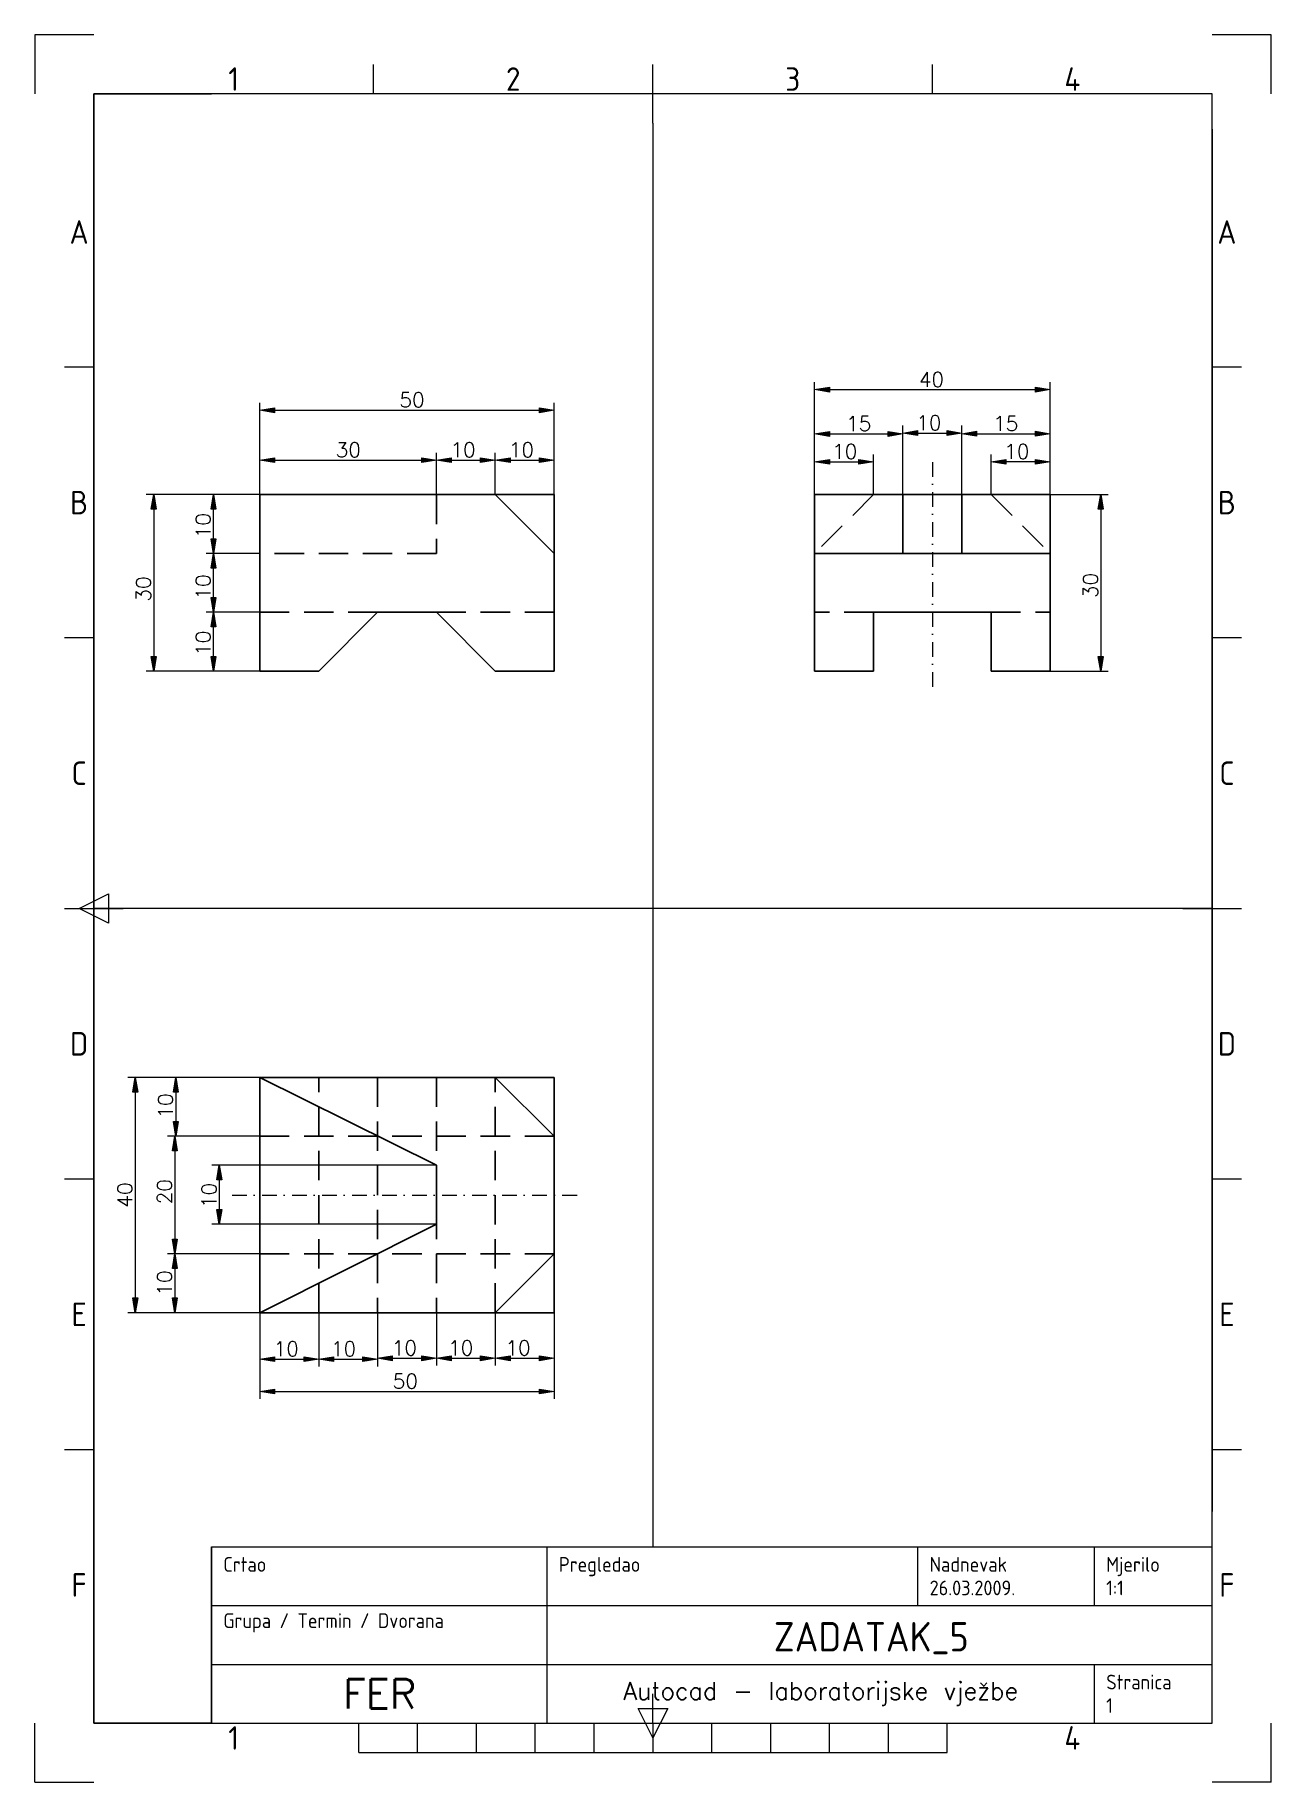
# Model space of a CAD drawing. Header units: inches. Extents: x 0 to 210, y 0 to 297.
import ezdxf
from ezdxf.enums import TextEntityAlignment as Align

# ---------------------------------------------------------------- set-up
doc = ezdxf.new("R2010")
doc.units = ezdxf.units.IN
doc.header["$MEASUREMENT"] = 0
doc.linetypes.add('DASHDOT', pattern=[1, 0.5, -0.25, 0, -0.25])
doc.linetypes.add('HIDDENX2', pattern=[0.75, 0.5, -0.25])
doc.layers.get('0').update_dxf_attribs({"lineweight": 0})
doc.layers.get('Defpoints').update_dxf_attribs({"lineweight": 0})
for name, color, linetype, lineweight in [('FRAME 050', 7, 'Continuous', 0), ('FRAME 070', 7, 'Continuous', 0), ('FRAME 200', 8, 'Continuous', 0), ('kote', 250, 'Continuous', 15), ('nevidlijivi bridovi', 250, 'HIDDENX2', 30), ('pomocne linije', 80, 'Continuous', 15), ('simetrale', 1, 'DASHDOT', 15), ('TEKST SASTAVNICE', 7, 'Continuous', 0), ('vidljiivi bridovi', 250, 'Continuous', 30), ('Viewport', 7, 'Continuous', 0)]:
    doc.layers.add(name, color=color, linetype=linetype, lineweight=lineweight)
doc.styles.add('ISO Proportional', font='')
doc.styles.get("Standard").update_dxf_attribs({"font": ''})
doc.styles.get('ISO Proportional').set_extended_font_data('isocp.shx')
doc.styles.get('Standard').set_extended_font_data('txt.shx')
doc.dimstyles.new('ISO-25', dxfattribs={"dimtxt": 2.5, "dimasz": 2.5, "dimexe": 1.25, "dimexo": 0, "dimgap": 0.5, "dimtad": 1, "dimtoh": 1, "dimdec": 0, "dimzin": 0, "dimdsep": 46, "dimtxsty": 'Standard', "dimblk": 'VDDIM_DEFAULT', "dimcen": 0.09, "dimadec": 0, "dimazin": 0, "dimtfac": 1, "dimtdec": 0, "dimtix": 1, "dimtmove": 0, "dimatfit": 3, "dimfxl": 1, "dimtolj": 1, "dimtzin": 0, "dimarcsym": 0})

# ---------------------------------------------------------------- blocks, each defined once
blk = doc.blocks.new('VDDIM_DEFAULT')
at = {"linetype": 'Continuous'}
blk.add_hatch(color=0, dxfattribs=at).paths.add_polyline_path([(0, 0), (-1, -0.1665), (-1, 0.1665)], flags=0)
at = {"color": 0, "linetype": 'Continuous'}
blk.add_lwpolyline([(0, 0), (-1, -0.1665), (-1, 0.1665), (0, 0)], dxfattribs=at)
blk = doc.blocks.new('*D5')
at = {"layer": 'Defpoints', "color": 0}
for p in [(38.21, 79.79), (48.21, 79.79), (48.21, 71.89)]:
    blk.add_point(p, dxfattribs=at)
at = {"layer": 'kote', "color": 0, "lineweight": -2}
for p, q in [((38.21, 79.79), (38.21, 70.64)), ((48.21, 79.79), (48.21, 70.64)), ((40.71, 71.89), (45.71, 71.89))]:
    blk.add_line(p, q, dxfattribs=at)
at = {"layer": 'kote', "color": 0, "lineweight": -2, "xscale": 2.5, "yscale": 2.5, "zscale": 2.5, "rotation": 180}
blk.add_blockref('VDDIM_DEFAULT', (38.21, 71.89), dxfattribs=at)
at = {"layer": 'kote', "color": 0, "lineweight": -2, "xscale": 2.5, "yscale": 2.5, "zscale": 2.5}
blk.add_blockref('VDDIM_DEFAULT', (48.21, 71.89), dxfattribs=at)
at = {"layer": 'kote', "color": 0, "insert": (42.69, 73.64), "char_height": 2.5, "attachment_point": 5}
blk.add_mtext('\\A1;10', dxfattribs=at)
blk = doc.blocks.new('*D6')
at = {"layer": 'Defpoints', "color": 0}
for p in [(48.21, 79.79), (58.21, 79.79), (58.21, 71.89)]:
    blk.add_point(p, dxfattribs=at)
at = {"layer": 'kote', "color": 0, "lineweight": -2}
for p, q in [((48.21, 79.79), (48.21, 70.64)), ((58.21, 79.79), (58.21, 70.64)), ((50.71, 71.89), (55.71, 71.89))]:
    blk.add_line(p, q, dxfattribs=at)
at = {"layer": 'kote', "color": 0, "lineweight": -2, "xscale": 2.5, "yscale": 2.5, "zscale": 2.5, "rotation": 180}
blk.add_blockref('VDDIM_DEFAULT', (48.21, 71.89), dxfattribs=at)
at = {"layer": 'kote', "color": 0, "lineweight": -2, "xscale": 2.5, "yscale": 2.5, "zscale": 2.5}
blk.add_blockref('VDDIM_DEFAULT', (58.21, 71.89), dxfattribs=at)
at = {"layer": 'kote', "color": 0, "insert": (52.42, 73.64), "char_height": 2.5, "attachment_point": 5}
blk.add_mtext('\\A1;10', dxfattribs=at)
blk = doc.blocks.new('*D7')
at = {"layer": 'Defpoints', "color": 0}
for p in [(58.21, 79.79), (68.21, 79.79), (68.21, 72.04)]:
    blk.add_point(p, dxfattribs=at)
at = {"layer": 'kote', "color": 0, "lineweight": -2}
for p, q in [((58.21, 79.79), (58.21, 70.79)), ((68.21, 79.79), (68.21, 70.79)), ((60.71, 72.04), (65.71, 72.04))]:
    blk.add_line(p, q, dxfattribs=at)
at = {"layer": 'kote', "color": 0, "lineweight": -2, "xscale": 2.5, "yscale": 2.5, "zscale": 2.5, "rotation": 180}
blk.add_blockref('VDDIM_DEFAULT', (58.21, 72.04), dxfattribs=at)
at = {"layer": 'kote', "color": 0, "lineweight": -2, "xscale": 2.5, "yscale": 2.5, "zscale": 2.5}
blk.add_blockref('VDDIM_DEFAULT', (68.21, 72.04), dxfattribs=at)
at = {"layer": 'kote', "color": 0, "insert": (62.77, 73.79), "char_height": 2.5, "attachment_point": 5}
blk.add_mtext('\\A1;10', dxfattribs=at)
blk = doc.blocks.new('*D8')
at = {"layer": 'Defpoints', "color": 0}
for p in [(68.21, 79.79), (78.21, 79.79), (78.21, 72.04)]:
    blk.add_point(p, dxfattribs=at)
at = {"layer": 'kote', "color": 0, "lineweight": -2}
for p, q in [((68.21, 79.79), (68.21, 70.79)), ((78.21, 79.79), (78.21, 70.79)), ((70.71, 72.04), (75.71, 72.04))]:
    blk.add_line(p, q, dxfattribs=at)
at = {"layer": 'kote', "color": 0, "lineweight": -2, "xscale": 2.5, "yscale": 2.5, "zscale": 2.5, "rotation": 180}
blk.add_blockref('VDDIM_DEFAULT', (68.21, 72.04), dxfattribs=at)
at = {"layer": 'kote', "color": 0, "lineweight": -2, "xscale": 2.5, "yscale": 2.5, "zscale": 2.5}
blk.add_blockref('VDDIM_DEFAULT', (78.21, 72.04), dxfattribs=at)
at = {"layer": 'kote', "color": 0, "insert": (72.34, 73.79), "char_height": 2.5, "attachment_point": 5}
blk.add_mtext('\\A1;10', dxfattribs=at)
blk = doc.blocks.new('*D9')
at = {"layer": 'Defpoints', "color": 0}
for p in [(78.21, 79.79), (88.21, 79.79), (88.21, 72.04)]:
    blk.add_point(p, dxfattribs=at)
at = {"layer": 'kote', "color": 0, "lineweight": -2}
for p, q in [((78.21, 79.79), (78.21, 70.79)), ((88.21, 79.79), (88.21, 70.79)), ((80.71, 72.04), (85.71, 72.04))]:
    blk.add_line(p, q, dxfattribs=at)
at = {"layer": 'kote', "color": 0, "lineweight": -2, "xscale": 2.5, "yscale": 2.5, "zscale": 2.5, "rotation": 180}
blk.add_blockref('VDDIM_DEFAULT', (78.21, 72.04), dxfattribs=at)
at = {"layer": 'kote', "color": 0, "lineweight": -2, "xscale": 2.5, "yscale": 2.5, "zscale": 2.5}
blk.add_blockref('VDDIM_DEFAULT', (88.21, 72.04), dxfattribs=at)
at = {"layer": 'kote', "color": 0, "insert": (82.07, 73.79), "char_height": 2.5, "attachment_point": 5}
blk.add_mtext('\\A1;10', dxfattribs=at)
blk = doc.blocks.new('*D10')
at = {"layer": 'Defpoints', "color": 0}
for p in [(38.21, 119.79), (23.93, 109.79), (38.21, 109.79)]:
    blk.add_point(p, dxfattribs=at)
at = {"layer": 'kote', "color": 0, "lineweight": -2}
for p, q in [((38.21, 119.79), (22.68, 119.79)), ((23.93, 117.29), (23.93, 112.29)), ((38.21, 109.79), (22.68, 109.79))]:
    blk.add_line(p, q, dxfattribs=at)
at = {"layer": 'kote', "color": 0, "lineweight": -2, "xscale": 2.5, "yscale": 2.5, "zscale": 2.5}
for p, rotation in [((23.93, 119.79), 90), ((23.93, 109.79), 270)]:
    blk.add_blockref('VDDIM_DEFAULT', p, dxfattribs=dict(at, rotation=rotation))
at = {"layer": 'kote', "color": 0, "insert": (22.18, 114.93), "char_height": 2.5, "attachment_point": 5, "rotation": 90}
blk.add_mtext('\\A1;10', dxfattribs=at)
blk = doc.blocks.new('*D11')
at = {"layer": 'Defpoints', "color": 0}
for p in [(38.21, 109.79), (23.77, 89.79), (38.21, 89.79)]:
    blk.add_point(p, dxfattribs=at)
at = {"layer": 'kote', "color": 0, "lineweight": -2}
for p, q in [((38.21, 109.79), (22.52, 109.79)), ((23.77, 107.29), (23.77, 92.29)), ((38.21, 89.79), (22.52, 89.79))]:
    blk.add_line(p, q, dxfattribs=at)
at = {"layer": 'kote', "color": 0, "lineweight": -2, "xscale": 2.5, "yscale": 2.5, "zscale": 2.5}
for p, rotation in [((23.77, 109.79), 90), ((23.77, 89.79), 270)]:
    blk.add_blockref('VDDIM_DEFAULT', p, dxfattribs=dict(at, rotation=rotation))
at = {"layer": 'kote', "color": 0, "insert": (22.02, 100.35), "char_height": 2.5, "attachment_point": 5, "rotation": 90}
blk.add_mtext('\\A1;20', dxfattribs=at)
blk = doc.blocks.new('*D12')
at = {"layer": 'Defpoints', "color": 0}
for p in [(38.21, 89.79), (23.77, 79.79), (38.21, 79.79)]:
    blk.add_point(p, dxfattribs=at)
at = {"layer": 'kote', "color": 0, "lineweight": -2}
for p, q in [((38.21, 89.79), (22.52, 89.79)), ((23.77, 87.29), (23.77, 82.29)), ((38.21, 79.79), (22.52, 79.79))]:
    blk.add_line(p, q, dxfattribs=at)
at = {"layer": 'kote', "color": 0, "lineweight": -2, "xscale": 2.5, "yscale": 2.5, "zscale": 2.5}
for p, rotation in [((23.77, 89.79), 90), ((23.77, 79.79), 270)]:
    blk.add_blockref('VDDIM_DEFAULT', p, dxfattribs=dict(at, rotation=rotation))
at = {"layer": 'kote', "color": 0, "insert": (22.02, 84.83), "char_height": 2.5, "attachment_point": 5, "rotation": 90}
blk.add_mtext('\\A1;10', dxfattribs=at)
blk = doc.blocks.new('*D13')
at = {"layer": 'Defpoints', "color": 0}
for p in [(38.21, 79.79), (88.21, 79.79), (88.21, 66.4)]:
    blk.add_point(p, dxfattribs=at)
at = {"layer": 'kote', "color": 0, "lineweight": -2}
for p, q in [((38.21, 79.79), (38.21, 65.15)), ((88.21, 79.79), (88.21, 65.15)), ((40.71, 66.4), (85.71, 66.4))]:
    blk.add_line(p, q, dxfattribs=at)
at = {"layer": 'kote', "color": 0, "lineweight": -2, "xscale": 2.5, "yscale": 2.5, "zscale": 2.5, "rotation": 180}
blk.add_blockref('VDDIM_DEFAULT', (38.21, 66.4), dxfattribs=at)
at = {"layer": 'kote', "color": 0, "lineweight": -2, "xscale": 2.5, "yscale": 2.5, "zscale": 2.5}
blk.add_blockref('VDDIM_DEFAULT', (88.21, 66.4), dxfattribs=at)
at = {"layer": 'kote', "color": 0, "insert": (62.93, 68.15), "char_height": 2.5, "attachment_point": 5}
blk.add_mtext('\\A1;50', dxfattribs=at)
blk = doc.blocks.new('*D14')
at = {"layer": 'Defpoints', "color": 0}
for p in [(30.33, 198.86), (38.21, 198.86), (38.21, 188.86)]:
    blk.add_point(p, dxfattribs=at)
at = {"layer": 'kote', "color": 0, "lineweight": -2}
for p, q in [((38.21, 198.86), (29.08, 198.86)), ((30.33, 191.36), (30.33, 196.36)), ((38.21, 188.86), (29.08, 188.86))]:
    blk.add_line(p, q, dxfattribs=at)
at = {"layer": 'kote', "color": 0, "lineweight": -2, "xscale": 2.5, "yscale": 2.5, "zscale": 2.5}
for p, rotation in [((30.33, 198.86), 90), ((30.33, 188.86), 270)]:
    blk.add_blockref('VDDIM_DEFAULT', p, dxfattribs=dict(at, rotation=rotation))
at = {"layer": 'kote', "color": 0, "insert": (28.58, 193.58), "char_height": 2.5, "attachment_point": 5, "rotation": 90}
blk.add_mtext('\\A1;10', dxfattribs=at)
blk = doc.blocks.new('*D15')
at = {"layer": 'Defpoints', "color": 0}
for p in [(30.33, 208.86), (38.21, 208.86), (38.21, 198.86)]:
    blk.add_point(p, dxfattribs=at)
at = {"layer": 'kote', "color": 0, "lineweight": -2}
for p, q in [((38.21, 208.86), (29.08, 208.86)), ((30.33, 201.36), (30.33, 206.36)), ((38.21, 198.86), (29.08, 198.86))]:
    blk.add_line(p, q, dxfattribs=at)
at = {"layer": 'kote', "color": 0, "lineweight": -2, "xscale": 2.5, "yscale": 2.5, "zscale": 2.5}
for p, rotation in [((30.33, 208.86), 90), ((30.33, 198.86), 270)]:
    blk.add_blockref('VDDIM_DEFAULT', p, dxfattribs=dict(at, rotation=rotation))
at = {"layer": 'kote', "color": 0, "insert": (28.58, 203.15), "char_height": 2.5, "attachment_point": 5, "rotation": 90}
blk.add_mtext('\\A1;10', dxfattribs=at)
blk = doc.blocks.new('*D16')
at = {"layer": 'Defpoints', "color": 0}
for p in [(30.33, 218.86), (38.21, 218.86), (38.21, 208.86)]:
    blk.add_point(p, dxfattribs=at)
at = {"layer": 'kote', "color": 0, "lineweight": -2}
for p, q in [((38.21, 218.86), (29.08, 218.86)), ((30.33, 211.36), (30.33, 216.36)), ((38.21, 208.86), (29.08, 208.86))]:
    blk.add_line(p, q, dxfattribs=at)
at = {"layer": 'kote', "color": 0, "lineweight": -2, "xscale": 2.5, "yscale": 2.5, "zscale": 2.5}
for p, rotation in [((30.33, 218.86), 90), ((30.33, 208.86), 270)]:
    blk.add_blockref('VDDIM_DEFAULT', p, dxfattribs=dict(at, rotation=rotation))
at = {"layer": 'kote', "color": 0, "insert": (28.58, 213.58), "char_height": 2.5, "attachment_point": 5, "rotation": 90}
blk.add_mtext('\\A1;10', dxfattribs=at)
blk = doc.blocks.new('*D17')
at = {"layer": 'Defpoints', "color": 0}
for p in [(68.21, 224.72), (38.21, 218.86), (68.21, 218.86)]:
    blk.add_point(p, dxfattribs=at)
at = {"layer": 'kote', "color": 0, "lineweight": -2}
for p, q in [((38.21, 218.86), (38.21, 225.97)), ((68.21, 218.86), (68.21, 225.97)), ((40.71, 224.72), (65.71, 224.72))]:
    blk.add_line(p, q, dxfattribs=at)
at = {"layer": 'kote', "color": 0, "lineweight": -2, "xscale": 2.5, "yscale": 2.5, "zscale": 2.5, "rotation": 180}
blk.add_blockref('VDDIM_DEFAULT', (38.21, 224.72), dxfattribs=at)
at = {"layer": 'kote', "color": 0, "lineweight": -2, "xscale": 2.5, "yscale": 2.5, "zscale": 2.5}
blk.add_blockref('VDDIM_DEFAULT', (68.21, 224.72), dxfattribs=at)
at = {"layer": 'kote', "color": 0, "insert": (53.23, 226.47), "char_height": 2.5, "attachment_point": 5}
blk.add_mtext('\\A1;30', dxfattribs=at)
blk = doc.blocks.new('*D18')
at = {"layer": 'Defpoints', "color": 0}
for p in [(78.21, 224.72), (68.21, 218.86), (78.21, 218.86)]:
    blk.add_point(p, dxfattribs=at)
at = {"layer": 'kote', "color": 0, "lineweight": -2}
for p, q in [((68.21, 218.86), (68.21, 225.97)), ((78.21, 218.86), (78.21, 225.97)), ((70.71, 224.72), (75.71, 224.72))]:
    blk.add_line(p, q, dxfattribs=at)
at = {"layer": 'kote', "color": 0, "lineweight": -2, "xscale": 2.5, "yscale": 2.5, "zscale": 2.5, "rotation": 180}
blk.add_blockref('VDDIM_DEFAULT', (68.21, 224.72), dxfattribs=at)
at = {"layer": 'kote', "color": 0, "lineweight": -2, "xscale": 2.5, "yscale": 2.5, "zscale": 2.5}
blk.add_blockref('VDDIM_DEFAULT', (78.21, 224.72), dxfattribs=at)
at = {"layer": 'kote', "color": 0, "insert": (72.73, 226.47), "char_height": 2.5, "attachment_point": 5}
blk.add_mtext('\\A1;10', dxfattribs=at)
blk = doc.blocks.new('*D19')
at = {"layer": 'Defpoints', "color": 0}
for p in [(88.21, 224.72), (78.21, 218.86), (88.21, 218.86)]:
    blk.add_point(p, dxfattribs=at)
at = {"layer": 'kote', "color": 0, "lineweight": -2}
for p, q in [((78.21, 218.86), (78.21, 225.97)), ((88.21, 218.86), (88.21, 225.97)), ((80.71, 224.72), (85.71, 224.72))]:
    blk.add_line(p, q, dxfattribs=at)
at = {"layer": 'kote', "color": 0, "lineweight": -2, "xscale": 2.5, "yscale": 2.5, "zscale": 2.5, "rotation": 180}
blk.add_blockref('VDDIM_DEFAULT', (78.21, 224.72), dxfattribs=at)
at = {"layer": 'kote', "color": 0, "lineweight": -2, "xscale": 2.5, "yscale": 2.5, "zscale": 2.5}
blk.add_blockref('VDDIM_DEFAULT', (88.21, 224.72), dxfattribs=at)
at = {"layer": 'kote', "color": 0, "insert": (82.65, 226.47), "char_height": 2.5, "attachment_point": 5}
blk.add_mtext('\\A1;10', dxfattribs=at)
blk = doc.blocks.new('*D20')
at = {"layer": 'Defpoints', "color": 0}
for p in [(142.46, 224.43), (132.46, 218.86), (142.46, 218.86)]:
    blk.add_point(p, dxfattribs=at)
at = {"layer": 'kote', "color": 0, "lineweight": -2}
for p, q in [((132.46, 218.86), (132.46, 225.68)), ((134.96, 224.43), (139.96, 224.43)), ((142.46, 218.86), (142.46, 225.68))]:
    blk.add_line(p, q, dxfattribs=at)
at = {"layer": 'kote', "color": 0, "lineweight": -2, "xscale": 2.5, "yscale": 2.5, "zscale": 2.5, "rotation": 180}
blk.add_blockref('VDDIM_DEFAULT', (132.46, 224.43), dxfattribs=at)
at = {"layer": 'kote', "color": 0, "lineweight": -2, "xscale": 2.5, "yscale": 2.5, "zscale": 2.5}
blk.add_blockref('VDDIM_DEFAULT', (142.46, 224.43), dxfattribs=at)
at = {"layer": 'kote', "color": 0, "insert": (137.58, 226.18), "char_height": 2.5, "attachment_point": 5}
blk.add_mtext('\\A1;10', dxfattribs=at)
blk = doc.blocks.new('*D21')
at = {"layer": 'Defpoints', "color": 0}
for p in [(162.46, 224.43), (162.46, 218.86), (172.46, 218.86)]:
    blk.add_point(p, dxfattribs=at)
at = {"layer": 'kote', "color": 0, "lineweight": -2}
for p, q in [((162.46, 218.86), (162.46, 225.68)), ((169.96, 224.43), (164.96, 224.43)), ((172.46, 218.86), (172.46, 225.68))]:
    blk.add_line(p, q, dxfattribs=at)
at = {"layer": 'kote', "color": 0, "lineweight": -2, "xscale": 2.5, "yscale": 2.5, "zscale": 2.5, "rotation": 180}
blk.add_blockref('VDDIM_DEFAULT', (162.46, 224.43), dxfattribs=at)
at = {"layer": 'kote', "color": 0, "lineweight": -2, "xscale": 2.5, "yscale": 2.5, "zscale": 2.5}
blk.add_blockref('VDDIM_DEFAULT', (172.46, 224.43), dxfattribs=at)
at = {"layer": 'kote', "color": 0, "insert": (166.81, 226.18), "char_height": 2.5, "attachment_point": 5}
blk.add_mtext('\\A1;10', dxfattribs=at)
blk = doc.blocks.new('*D22')
at = {"layer": 'Defpoints', "color": 0}
for p in [(147.46, 229.17), (132.46, 218.86), (147.46, 218.86)]:
    blk.add_point(p, dxfattribs=at)
at = {"layer": 'kote', "color": 0, "lineweight": -2}
for p, q in [((132.46, 218.86), (132.46, 230.42)), ((134.96, 229.17), (144.96, 229.17)), ((147.46, 218.86), (147.46, 230.42))]:
    blk.add_line(p, q, dxfattribs=at)
at = {"layer": 'kote', "color": 0, "lineweight": -2, "xscale": 2.5, "yscale": 2.5, "zscale": 2.5, "rotation": 180}
blk.add_blockref('VDDIM_DEFAULT', (132.46, 229.17), dxfattribs=at)
at = {"layer": 'kote', "color": 0, "lineweight": -2, "xscale": 2.5, "yscale": 2.5, "zscale": 2.5}
blk.add_blockref('VDDIM_DEFAULT', (147.46, 229.17), dxfattribs=at)
at = {"layer": 'kote', "color": 0, "insert": (139.95, 230.92), "char_height": 2.5, "attachment_point": 5}
blk.add_mtext('\\A1;15', dxfattribs=at)
blk = doc.blocks.new('*D23')
at = {"layer": 'Defpoints', "color": 0}
for p in [(157.46, 229.33), (147.46, 218.86), (157.46, 218.86)]:
    blk.add_point(p, dxfattribs=at)
at = {"layer": 'kote', "color": 0, "lineweight": -2}
for p, q in [((147.46, 218.86), (147.46, 230.58)), ((149.96, 229.33), (154.96, 229.33)), ((157.46, 218.86), (157.46, 230.58))]:
    blk.add_line(p, q, dxfattribs=at)
at = {"layer": 'kote', "color": 0, "lineweight": -2, "xscale": 2.5, "yscale": 2.5, "zscale": 2.5, "rotation": 180}
blk.add_blockref('VDDIM_DEFAULT', (147.46, 229.33), dxfattribs=at)
at = {"layer": 'kote', "color": 0, "lineweight": -2, "xscale": 2.5, "yscale": 2.5, "zscale": 2.5}
blk.add_blockref('VDDIM_DEFAULT', (157.46, 229.33), dxfattribs=at)
at = {"layer": 'kote', "color": 0, "insert": (151.87, 231.08), "char_height": 2.5, "attachment_point": 5}
blk.add_mtext('\\A1;10', dxfattribs=at)
blk = doc.blocks.new('*D24')
at = {"layer": 'Defpoints', "color": 0}
for p in [(172.46, 229.2), (157.46, 218.86), (172.46, 218.86)]:
    blk.add_point(p, dxfattribs=at)
at = {"layer": 'kote', "color": 0, "lineweight": -2}
for p, q in [((157.46, 218.86), (157.46, 230.45)), ((159.96, 229.2), (169.96, 229.2)), ((172.46, 218.86), (172.46, 230.45))]:
    blk.add_line(p, q, dxfattribs=at)
at = {"layer": 'kote', "color": 0, "lineweight": -2, "xscale": 2.5, "yscale": 2.5, "zscale": 2.5, "rotation": 180}
blk.add_blockref('VDDIM_DEFAULT', (157.46, 229.2), dxfattribs=at)
at = {"layer": 'kote', "color": 0, "lineweight": -2, "xscale": 2.5, "yscale": 2.5, "zscale": 2.5}
blk.add_blockref('VDDIM_DEFAULT', (172.46, 229.2), dxfattribs=at)
at = {"layer": 'kote', "color": 0, "insert": (164.93, 230.95), "char_height": 2.5, "attachment_point": 5}
blk.add_mtext('\\A1;15', dxfattribs=at)
blk = doc.blocks.new('*D25')
at = {"layer": 'Defpoints', "color": 0}
for p in [(38.21, 119.79), (17.04, 79.79), (38.21, 79.79)]:
    blk.add_point(p, dxfattribs=at)
at = {"layer": 'kote', "color": 0, "lineweight": -2}
for p, q in [((38.21, 119.79), (15.79, 119.79)), ((17.04, 117.29), (17.04, 82.29)), ((38.21, 79.79), (15.79, 79.79))]:
    blk.add_line(p, q, dxfattribs=at)
at = {"layer": 'kote', "color": 0, "lineweight": -2, "xscale": 2.5, "yscale": 2.5, "zscale": 2.5}
for p, rotation in [((17.04, 119.79), 90), ((17.04, 79.79), 270)]:
    blk.add_blockref('VDDIM_DEFAULT', p, dxfattribs=dict(at, rotation=rotation))
at = {"layer": 'kote', "color": 0, "insert": (15.29, 99.79), "char_height": 2.5, "attachment_point": 5, "rotation": 90}
blk.add_mtext('\\A1;40', dxfattribs=at)
blk = doc.blocks.new('*D26')
at = {"layer": 'Defpoints', "color": 0}
for p in [(172.46, 218.86), (172.46, 188.86), (181.07, 188.86)]:
    blk.add_point(p, dxfattribs=at)
at = {"layer": 'kote', "color": 0, "lineweight": -2}
for p, q in [((172.46, 218.86), (182.32, 218.86)), ((181.07, 216.36), (181.07, 191.36)), ((172.46, 188.86), (182.32, 188.86))]:
    blk.add_line(p, q, dxfattribs=at)
at = {"layer": 'kote', "color": 0, "lineweight": -2, "xscale": 2.5, "yscale": 2.5, "zscale": 2.5}
for p, rotation in [((181.07, 218.86), 90), ((181.07, 188.86), 270)]:
    blk.add_blockref('VDDIM_DEFAULT', p, dxfattribs=dict(at, rotation=rotation))
at = {"layer": 'kote', "color": 0, "insert": (179.32, 203.41), "char_height": 2.5, "attachment_point": 5, "rotation": 90}
blk.add_mtext('\\A1;30', dxfattribs=at)
blk = doc.blocks.new('*D27')
at = {"layer": 'Defpoints', "color": 0}
for p in [(68.19, 104.85), (31.32, 94.85), (68.19, 94.85)]:
    blk.add_point(p, dxfattribs=at)
at = {"layer": 'kote', "color": 0, "lineweight": -2}
for p, q in [((68.19, 104.85), (30.07, 104.85)), ((31.32, 102.35), (31.32, 97.35)), ((68.19, 94.85), (30.07, 94.85))]:
    blk.add_line(p, q, dxfattribs=at)
at = {"layer": 'kote', "color": 0, "lineweight": -2, "xscale": 2.5, "yscale": 2.5, "zscale": 2.5}
for p, rotation in [((31.32, 104.85), 90), ((31.32, 94.85), 270)]:
    blk.add_blockref('VDDIM_DEFAULT', p, dxfattribs=dict(at, rotation=rotation))
at = {"layer": 'kote', "color": 0, "insert": (29.57, 99.72), "char_height": 2.5, "attachment_point": 5, "rotation": 90}
blk.add_mtext('\\A1;10', dxfattribs=at)
blk = doc.blocks.new('*D28')
at = {"layer": 'Defpoints', "color": 0}
for p in [(38.21, 218.86), (20.17, 188.86), (38.21, 188.86)]:
    blk.add_point(p, dxfattribs=at)
at = {"layer": 'kote', "color": 0, "lineweight": -2}
for p, q in [((38.21, 218.86), (18.92, 218.86)), ((20.17, 216.36), (20.17, 191.36)), ((38.21, 188.86), (18.92, 188.86))]:
    blk.add_line(p, q, dxfattribs=at)
at = {"layer": 'kote', "color": 0, "lineweight": -2, "xscale": 2.5, "yscale": 2.5, "zscale": 2.5}
for p, rotation in [((20.17, 218.86), 90), ((20.17, 188.86), 270)]:
    blk.add_blockref('VDDIM_DEFAULT', p, dxfattribs=dict(at, rotation=rotation))
at = {"layer": 'kote', "color": 0, "insert": (18.42, 202.82), "char_height": 2.5, "attachment_point": 5, "rotation": 90}
blk.add_mtext('\\A1;30', dxfattribs=at)
blk = doc.blocks.new('*D29')
at = {"layer": 'Defpoints', "color": 0}
for p in [(88.21, 233.2), (38.21, 218.86), (88.21, 218.86)]:
    blk.add_point(p, dxfattribs=at)
at = {"layer": 'kote', "color": 0, "lineweight": -2}
for p, q in [((38.21, 218.86), (38.21, 234.45)), ((40.71, 233.2), (85.71, 233.2)), ((88.21, 218.86), (88.21, 234.45))]:
    blk.add_line(p, q, dxfattribs=at)
at = {"layer": 'kote', "color": 0, "lineweight": -2, "xscale": 2.5, "yscale": 2.5, "zscale": 2.5, "rotation": 180}
blk.add_blockref('VDDIM_DEFAULT', (38.21, 233.2), dxfattribs=at)
at = {"layer": 'kote', "color": 0, "lineweight": -2, "xscale": 2.5, "yscale": 2.5, "zscale": 2.5}
blk.add_blockref('VDDIM_DEFAULT', (88.21, 233.2), dxfattribs=at)
at = {"layer": 'kote', "color": 0, "insert": (64.07, 234.95), "char_height": 2.5, "attachment_point": 5}
blk.add_mtext('\\A1;50', dxfattribs=at)
blk = doc.blocks.new('*D30')
at = {"layer": 'Defpoints', "color": 0}
for p in [(172.46, 236.7), (132.46, 218.86), (172.46, 218.86)]:
    blk.add_point(p, dxfattribs=at)
at = {"layer": 'kote', "color": 0, "lineweight": -2}
for p, q in [((132.46, 218.86), (132.46, 237.95)), ((172.46, 218.86), (172.46, 237.95)), ((134.96, 236.7), (169.96, 236.7))]:
    blk.add_line(p, q, dxfattribs=at)
at = {"layer": 'kote', "color": 0, "lineweight": -2, "xscale": 2.5, "yscale": 2.5, "zscale": 2.5, "rotation": 180}
blk.add_blockref('VDDIM_DEFAULT', (132.46, 236.7), dxfattribs=at)
at = {"layer": 'kote', "color": 0, "lineweight": -2, "xscale": 2.5, "yscale": 2.5, "zscale": 2.5}
blk.add_blockref('VDDIM_DEFAULT', (172.46, 236.7), dxfattribs=at)
at = {"layer": 'kote', "color": 0, "insert": (152.31, 238.45), "char_height": 2.5, "attachment_point": 5}
blk.add_mtext('\\A1;40', dxfattribs=at)

msp = doc.modelspace()

# ---------------------------------------------------------------- linework, layer by layer
at = {"layer": 'FRAME 050'}
for p, q in [((57.5, 287), (57.5, 292)), ((105, 282), (105, 292)), ((152.5, 287), (152.5, 292)), ((10, 240.5), (5, 240.5)), ((205, 240.5), (200, 240.5)), ((10, 194.5), (5, 194.5)), ((205, 194.5), (200, 194.5)), ((7.5, 148.5), (12.5, 151)), ((12.5, 151), (12.5, 146)), ((5, 148.5), (15, 148.5)), ((12.5, 146), (7.5, 148.5)), ((195, 148.5), (205, 148.5)), ((10, 102.5), (5, 102.5)), ((205, 102.5), (200, 102.5)), ((10, 56.5), (5, 56.5)), ((205, 56.5), (200, 56.5)), ((105, 10), (105, 15)), ((105, 7.5), (102.5, 12.5)), ((102.5, 12.5), (107.5, 12.5)), ((107.5, 12.5), (105, 7.5)), ((55, 5), (55, 10)), ((65, 5), (65, 10)), ((75, 5), (75, 10)), ((85, 5), (85, 10)), ((95, 5), (95, 10)), ((105, 10), (105, 5)), ((115, 5), (115, 10)), ((125, 5), (125, 10)), ((135, 5), (135, 10)), ((145, 5), (145, 10)), ((155, 5), (155, 10)), ((55, 5), (155, 5))]:
    msp.add_line(p, q, dxfattribs=at)
at = {"layer": 'FRAME 070'}
for p, q in [((10, 287), (10, 10)), ((200, 287), (10, 287)), ((200, 10), (200, 287)), ((30, 40), (200, 40)), ((30, 10), (30, 40)), ((87, 30), (87, 40)), ((150, 30), (150, 40)), ((180, 30), (180, 40)), ((30, 30), (200, 30)), ((87.01, 10.02), (87.02, 30)), ((30.13, 19.97), (200, 20)), ((180, 10), (180, 20)), ((10, 10), (200, 10))]:
    msp.add_line(p, q, dxfattribs=at)
at = {"layer": 'FRAME 200'}
for p, q in [((0, 297), (0, 287)), ((10, 297), (0, 297)), ((210, 297), (200, 297)), ((210, 287), (210, 297)), ((0, 0), (0, 10)), ((210, 0), (210, 10)), ((0, 0), (10, 0)), ((210, 0), (200, 0))]:
    msp.add_line(p, q, dxfattribs=at)
at = {"layer": 'nevidlijivi bridovi', "ltscale": 10}
for p, q in [((68.21, 218.86), (68.21, 208.86)), ((142.46, 218.86), (132.46, 208.86)), ((162.46, 218.86), (172.46, 208.86)), ((68.21, 208.86), (38.21, 208.86)), ((38.21, 198.86), (88.21, 198.86)), ((142.46, 198.86), (132.46, 198.86)), ((162.46, 198.86), (172.46, 198.86)), ((48.21, 79.79), (48.21, 119.79)), ((58.21, 119.79), (58.21, 79.79)), ((68.21, 119.79), (68.21, 79.79)), ((78.21, 79.79), (78.21, 119.79)), ((38.21, 109.79), (88.21, 109.79)), ((38.21, 89.79), (88.21, 89.79))]:
    msp.add_line(p, q, dxfattribs=at)
at = {"layer": 'pomocne linije'}
for p, q in [((105, 282), (105, 40)), ((200, 148.5), (10, 148.5))]:
    msp.add_line(p, q, dxfattribs=at)
at = {"layer": 'simetrale', "ltscale": 5}
for p, q in [((152.46, 224.38), (152.46, 185.42)), ((33.49, 99.79), (93.16, 99.79))]:
    msp.add_line(p, q, dxfattribs=at)
at = {"layer": 'vidljiivi bridovi'}
for p, q in [((38.21, 218.86), (88.21, 218.86)), ((38.21, 218.86), (38.21, 188.86)), ((88.21, 218.86), (68.21, 218.86)), ((88.21, 218.86), (78.21, 218.86)), ((78.21, 218.86), (88.21, 218.86)), ((88.21, 218.86), (78.21, 218.86)), ((78.21, 218.86), (88.21, 218.86)), ((88.21, 208.86), (78.21, 218.86)), ((88.21, 218.86), (88.21, 188.86)), ((88.21, 218.86), (88.21, 208.86)), ((132.46, 188.86), (132.46, 218.86)), ((132.46, 218.86), (172.46, 218.86)), ((132.46, 218.86), (147.46, 218.86)), ((132.46, 218.86), (139.12, 218.86)), ((132.46, 218.86), (142.46, 218.86)), ((147.46, 218.86), (147.46, 208.86)), ((157.46, 208.86), (157.46, 218.86)), ((172.46, 188.86), (172.46, 218.86)), ((132.46, 208.86), (172.46, 208.86)), ((147.46, 208.86), (157.46, 208.86)), ((48.21, 188.86), (58.21, 198.86)), ((58.21, 198.86), (68.21, 198.86)), ((78.21, 188.86), (68.21, 198.86)), ((142.46, 188.86), (142.46, 198.86)), ((142.46, 198.86), (162.46, 198.86)), ((162.46, 198.86), (162.46, 188.86)), ((38.21, 188.86), (48.21, 188.86)), ((88.21, 188.86), (78.21, 188.86)), ((132.46, 188.86), (142.46, 188.86)), ((162.46, 188.86), (172.46, 188.86)), ((38.21, 119.79), (88.21, 119.79)), ((38.21, 119.79), (38.21, 79.79)), ((38.21, 119.79), (38.21, 119.79)), ((38.21, 119.79), (48.21, 119.79)), ((68.19, 104.85), (38.21, 119.79)), ((88.21, 119.79), (78.21, 119.79)), ((78.21, 119.79), (88.21, 109.79)), ((88.21, 79.79), (88.21, 119.79)), ((68.19, 94.85), (68.19, 104.85)), ((38.21, 79.79), (68.19, 94.85)), ((88.21, 89.79), (78.21, 79.79)), ((88.21, 79.79), (88.21, 89.79)), ((38.21, 79.79), (88.21, 79.79)), ((38.21, 79.79), (48.21, 79.79))]:
    msp.add_line(p, q, dxfattribs=at)
at = {"layer": 'Viewport'}
for p, q in [((10, 287), (30, 287)), ((10, 10), (10, 287)), ((200, 281), (200, 46)), ((30, 40), (30, 10)), ((30, 10), (10, 10))]:
    msp.add_line(p, q, dxfattribs=at)

# ---------------------------------------------------------------- texts
at = {"layer": 'FRAME 050', "style": 'ISO Proportional'}
for s, p in [('1', (33.75, 289.5)), ('2', (81.25, 289.5)), ('3', (128.75, 289.5)), ('4', (176.25, 289.5)), ('A', (7.5, 263.5)), ('A', (202.5, 263.5)), ('B', (7.5, 217.5)), ('B', (202.5, 217.5)), ('C', (7.5, 171.5)), ('C', (202.5, 171.5)), ('D', (7.5, 125.5)), ('D', (202.5, 125.5)), ('E', (7.5, 79.5)), ('E', (202.5, 79.5)), ('F', (7.5, 33.5)), ('F', (202.5, 33.5)), ('1', (33.75, 7.5)), ('4', (176.25, 7.5))]:
    msp.add_text(s, height=4, dxfattribs=at).set_placement(p, align=Align.MIDDLE_CENTER)
at = {"layer": 'FRAME 070', "attachment_point": 5}
for s, insert, char_height, width in [('FER', (58.57, 14.99), 5, 56.8833), ('Autocad - laboratorijske vježbe', (133.51, 15), 3, 92.9897)]:
    msp.add_mtext(s, dxfattribs=dict(at, insert=insert, char_height=char_height, width=width))
at = {"layer": 'TEKST SASTAVNICE', "char_height": 2.5, "attachment_point": 1, "style": 'ISO Proportional'}
for s, insert, width in [('Crtao', (32, 38.25), 9.5238), ('Pregledao', (89, 38.25), 17.619), ('Nadnevak', (152, 38.25), 17.0238), ('Mjerilo', (182, 38.25), 11.1905), ('Stranica', (182, 18.25), 14.6429)]:
    msp.add_mtext(s, dxfattribs=dict(at, insert=insert, width=width))
at = {"layer": 'TEKST SASTAVNICE', "insert": (32, 28.69), "char_height": 2.5, "width": 52.2994, "attachment_point": 1}
msp.add_mtext('{\\Fisocp|c238;Grupa / Termin / Dvorana}', dxfattribs=at)
at = {"layer": 'TEKST SASTAVNICE', "style": 'ISO Proportional'}
for tag, text, p in [('26.03.2009.', 'XX.XX.20XX', (152, 33)), ('1:1', '1:X', (182, 33)), ('1', '1', (182, 13))]:
    msp.add_attdef(tag, text=text, height=2.5, dxfattribs=at).set_placement(p, align=Align.MIDDLE_LEFT)
msp.add_attdef('ZADATAK_5', text='NAZIV CRTEŽA', height=5, dxfattribs=at).set_placement((142.08, 24.7), align=Align.MIDDLE_CENTER)

# ---------------------------------------------------------------- dimensions: what is measured, and where the dimension line sits
at = {"layer": 'kote'}
for base, p1, p2, picture, middle in [((172.46, 236.7), (132.46, 218.86), (172.46, 218.86), '*D30', (152.31, 236.7)), ((88.21, 233.2), (38.21, 218.86), (88.21, 218.86), '*D29', (64.07, 233.2))]:
    dim = msp.add_linear_dim(base=base, p1=p1, p2=p2, dimstyle='ISO-25', dxfattribs=at)
    dim.commit()
    dim.dimension.update_dxf_attribs({"geometry": picture, "text_midpoint": middle, "dimtype": 160})
for base, p1, p2, angle, picture, middle, dimtype in [((147.46, 229.17), (132.46, 218.86), (147.46, 218.86), 0, '*D22', (139.95, 229.17), 161), ((157.46, 229.33), (147.46, 218.86), (157.46, 218.86), 0, '*D23', (151.87, 229.33), 161), ((172.46, 229.2), (157.46, 218.86), (172.46, 218.86), 0, '*D24', (164.93, 229.2), 161), ((68.21, 224.72), (38.21, 218.86), (68.21, 218.86), 0, '*D17', (53.23, 224.72), 161), ((78.21, 224.72), (68.21, 218.86), (78.21, 218.86), 0, '*D18', (72.73, 224.72), 161), ((88.21, 224.72), (78.21, 218.86), (88.21, 218.86), 0, '*D19', (82.65, 224.72), 161), ((142.46, 224.43), (132.46, 218.86), (142.46, 218.86), 0, '*D20', (137.58, 224.43), 161), ((162.46, 224.43), (172.46, 218.86), (162.46, 218.86), 180, '*D21', (166.81, 224.43), 161), ((20.17, 188.86), (38.21, 218.86), (38.21, 188.86), 90, '*D28', (20.17, 202.82), 160), ((30.33, 218.86), (38.21, 208.86), (38.21, 218.86), 90, '*D16', (30.33, 213.58), 161), ((181.07, 188.86), (172.46, 218.86), (172.46, 188.86), 90, '*D26', (181.07, 203.41), 160), ((30.33, 208.86), (38.21, 198.86), (38.21, 208.86), 90, '*D15', (30.33, 203.15), 161), ((30.33, 198.86), (38.21, 188.86), (38.21, 198.86), 90, '*D14', (30.33, 193.58), 161), ((17.04, 79.79), (38.21, 119.79), (38.21, 79.79), 90, '*D25', (17.04, 99.79), 160), ((23.93, 109.79), (38.21, 119.79), (38.21, 109.79), 270, '*D10', (23.93, 114.93), 161), ((23.77, 89.79), (38.21, 109.79), (38.21, 89.79), 270, '*D11', (23.77, 100.35), 161), ((31.32, 94.85), (68.19, 104.85), (68.19, 94.85), 90, '*D27', (31.32, 99.72), 160), ((23.77, 79.79), (38.21, 89.79), (38.21, 79.79), 270, '*D12', (23.77, 84.83), 161), ((48.21, 71.89), (38.21, 79.79), (48.21, 79.79), 0, '*D5', (42.69, 71.89), 161), ((88.21, 66.4), (38.21, 79.79), (88.21, 79.79), 0, '*D13', (62.93, 66.4), 161), ((58.21, 71.89), (48.21, 79.79), (58.21, 79.79), 0, '*D6', (52.42, 71.89), 161), ((68.21, 72.04), (58.21, 79.79), (68.21, 79.79), 0, '*D7', (62.77, 72.04), 161), ((78.21, 72.04), (68.21, 79.79), (78.21, 79.79), 0, '*D8', (72.34, 72.04), 161), ((88.21, 72.04), (78.21, 79.79), (88.21, 79.79), 0, '*D9', (82.07, 72.04), 161)]:
    dim = msp.add_linear_dim(base=base, p1=p1, p2=p2, angle=angle, dimstyle='ISO-25', dxfattribs=at)
    dim.commit()
    dim.dimension.update_dxf_attribs({"geometry": picture, "text_midpoint": middle, "dimtype": dimtype})

doc.saveas('drawing.dxf')
